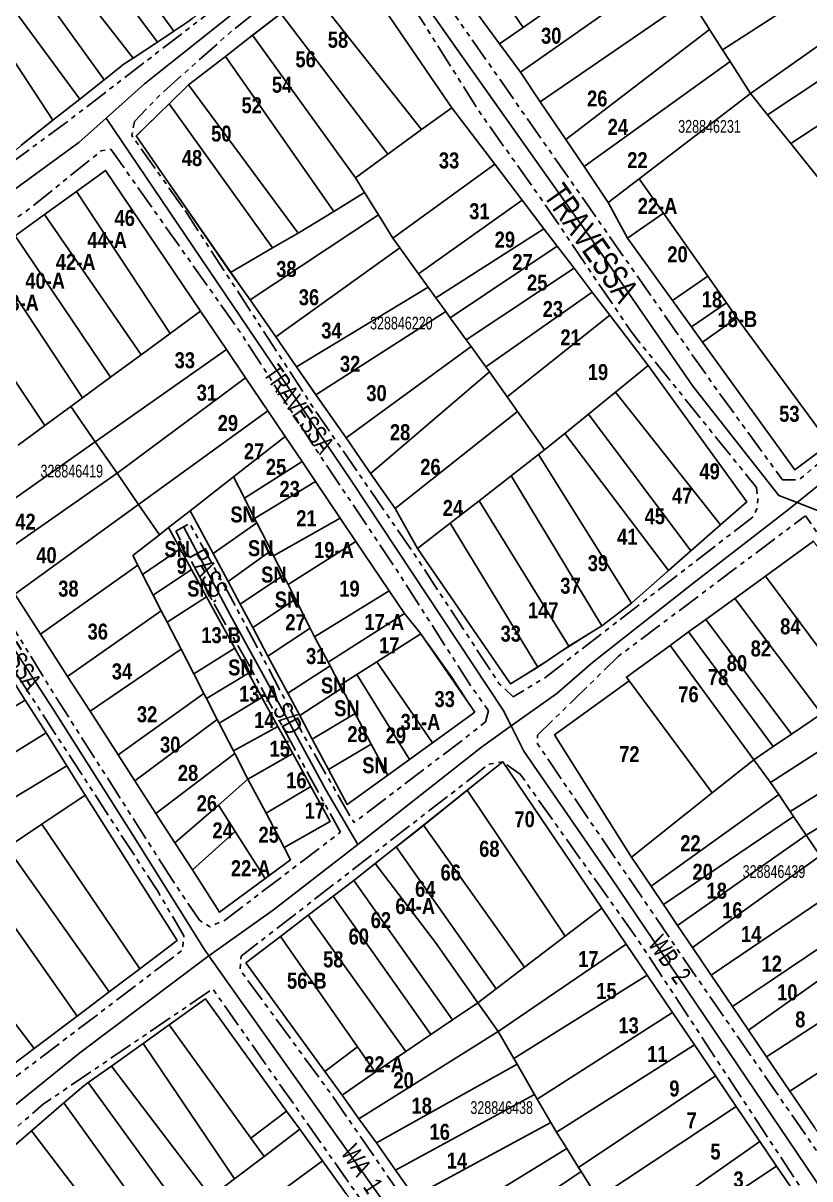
# Model space of a CAD drawing. Extents: x 204381 to 207261, y 4847713 to 4851061.
# Drawn here: x 206465.6 to 206588.7, y 4848467 to 4848647.8 of the extents above; entities that cross this region are included whole.
import ezdxf
from ezdxf.enums import TextEntityAlignment as Align

# ---------------------------------------------------------------- set-up
doc = ezdxf.new("R2010")
doc.units = 0
doc.header["$LTSCALE"] = 1.5
doc.header["$MEASUREMENT"] = 0
doc.linetypes.add('PHANTOMX2', pattern=[5, 2.5, -0.5, 0.5, -0.5, 0.5, -0.5])
for name, color, linetype in [('CD-MALHA-LOTES', 40, 'CONTINUOUS'), ('CD_TXT_QUADRA', 7, 'CONTINUOUS'), ('RU-QUADRAS', 210, 'CONTINUOUS'), ('SV-EIXO-RUA-N-PAV', 6, 'CONTINUOUS'), ('SV-RUA-NAO-PAV-S-GUIA-C-GUIA', 7, 'PHANTOMX2'), ('SV-TXT-RUA-N-PAV-S-GUIA-C-GUIA', 7, 'CONTINUOUS'), ('Th_NmrPort', 7, 'CONTINUOUS')]:
    doc.layers.add(name, color=color, linetype=linetype)
doc.styles.add('3288-46-2D_TXT$0$ARIAL', font='ARIAL.TTF')
doc.styles.add('ARIAL', font='ARIAL.TTF')
doc.styles.get("Standard").update_dxf_attribs({"font": 'swisscbo.ttf'})

msp = doc.modelspace()

# ---------------------------------------------------------------- linework, layer by layer
at = {"layer": 'CD-MALHA-LOTES'}
for points in [[(206473.58, 4848667.93), (206489.16, 4848646.48)], [(206470.81, 4848666), (206486.61, 4848644.8)], [(206466.63, 4848663.08), (206482.82, 4848642.29)], [(206462.8, 4848660.41), (206478.29, 4848638.91)], [(206458.57, 4848657.47), (206474.46, 4848635.89)], [(206455.43, 4848655.28), (206470.24, 4848632.56)], [(206492.12, 4848648.52), (206491.54, 4848648.05), (206489.16, 4848646.48)], [(206486.61, 4848644.8), (206489.16, 4848646.48)], [(206482.82, 4848642.29), (206486.61, 4848644.8)], [(206482.82, 4848642.29), (206481.44, 4848641.39), (206478.29, 4848638.91)], [(206474.46, 4848635.89), (206478.29, 4848638.91)], [(206470.24, 4848632.56), (206474.46, 4848635.89)], [(206465.3, 4848628.67), (206470.24, 4848632.56)], [(206462.59, 4848547.19), (206465.95, 4848541.87)], [(206444.19, 4848528.85), (206465.95, 4848541.87)], [(206465.95, 4848541.87), (206469.2, 4848536.72)], [(206469.2, 4848536.72), (206448.09, 4848523.63)], [(206469.2, 4848536.72), (206472.46, 4848531.56)], [(206451.55, 4848518.98), (206472.46, 4848531.56)], [(206472.46, 4848531.56), (206475.33, 4848527.01)], [(206475.33, 4848527.01), (206468.55, 4848522.44)], [(206483.85, 4848499.84), (206489.69, 4848504.26), (206475.33, 4848527.01)], [(206468.55, 4848522.44), (206463.12, 4848518.79)], [(206468.55, 4848522.44), (206483.85, 4848499.84)], [(206463.12, 4848518.79), (206479.05, 4848496.21)], [(206457.98, 4848515.32), (206474.05, 4848492.44)], [(206452.78, 4848506.32), (206467.35, 4848487.37)], [(206483.85, 4848499.84), (206479.05, 4848496.21)], [(206479.05, 4848496.21), (206474.05, 4848492.44)], [(206488.47, 4848491.08), (206494.15, 4848495.13), (206506.81, 4848477.58)], [(206474.05, 4848492.44), (206467.35, 4848487.37)], [(206484.37, 4848488.15), (206488.47, 4848491.08)], [(206488.47, 4848491.08), (206501.23, 4848473.36)], [(206467.35, 4848487.37), (206460.01, 4848481.82)], [(206479.42, 4848484.62), (206484.37, 4848488.15)], [(206484.37, 4848488.15), (206498.65, 4848466.97)], [(206475.81, 4848482.04), (206479.42, 4848484.62)], [(206479.42, 4848484.62), (206494.96, 4848464.17)], [(206472, 4848478.86), (206475.09, 4848481.53), (206475.81, 4848482.04)], [(206490.97, 4848461.15), (206475.81, 4848482.04)], [(206466.93, 4848474.48), (206472, 4848478.86)], [(206472, 4848478.86), (206486.92, 4848458.08)], [(206506.81, 4848477.58), (206501.23, 4848473.36)], [(206506.81, 4848477.58), (206508.88, 4848474.72)], [(206460.69, 4848469.09), (206466.93, 4848474.48)], [(206482.18, 4848454.48), (206466.93, 4848474.48)], [(206503.3, 4848470.49), (206508.88, 4848474.72)], [(206508.88, 4848474.72), (206512.43, 4848469.8)], [(206501.23, 4848473.36), (206503.3, 4848470.49)], [(206498.65, 4848466.97), (206503.3, 4848470.49)], [(206494.32, 4848456.49), (206512.43, 4848469.8)], [(206512.43, 4848469.8), (206516.16, 4848464.62)], [(206494.96, 4848464.17), (206498.65, 4848466.97)]]:
    msp.add_lwpolyline(points, dxfattribs=at)
at = {"layer": 'CD-MALHA-LOTES', "linetype": 'Continuous'}
for points in [[(206543.84, 4848647.09), (206531.36, 4848665.39)], [(206527.3, 4848662.03), (206540.13, 4848644.51)], [(206532.65, 4848634.52), (206516.88, 4848657.64)], [(206595.72, 4848657), (206575, 4848643.58)], [(206566.76, 4848656.5), (206543.38, 4848640.07)], [(206510.66, 4848652.95), (206527.94, 4848631.1)], [(206569.9, 4848651.57), (206546.49, 4848635.47)], [(206543.84, 4848647.09), (206548.13, 4848650.08)], [(206579.37, 4848636.74), (206599.83, 4848651.18)], [(206505.9, 4848649.27), (206501.51, 4848645.87)], [(206522.65, 4848627.25), (206505.9, 4848649.27)], [(206572.96, 4848646.78), (206571.34, 4848649.32)], [(206501.51, 4848645.87), (206497.24, 4848642.56)], [(206501.51, 4848645.87), (206517.58, 4848623.55)], [(206540.13, 4848644.51), (206543.84, 4848647.09)], [(206550.48, 4848629.58), (206572.96, 4848646.78)], [(206572.96, 4848646.78), (206575, 4848643.58)], [(206582.04, 4848633.43), (206602.7, 4848647.12)], [(206543.38, 4848640.07), (206540.13, 4848644.51)], [(206497.24, 4848642.56), (206491.48, 4848638.1)], [(206514.2, 4848618.28), (206497.24, 4848642.56)], [(206575, 4848643.58), (206576.17, 4848641.74)], [(206585.67, 4848628.91), (206606.07, 4848642.35)], [(206576.17, 4848641.74), (206553.33, 4848625.36)], [(206576.17, 4848641.74), (206579.37, 4848636.74)], [(206543.38, 4848640.07), (206546.49, 4848635.47)], [(206491.48, 4848638.1), (206488.45, 4848635.14)], [(206508.63, 4848614.91), (206491.48, 4848638.1)], [(206488.45, 4848635.14), (206483.32, 4848630.13)], [(206488.45, 4848635.14), (206504.64, 4848612.63)], [(206546.49, 4848635.47), (206550.48, 4848629.58)], [(206561.95, 4848623.43), (206579.37, 4848636.74)], [(206579.37, 4848636.74), (206582.04, 4848633.43)], [(206527.94, 4848631.1), (206532.65, 4848634.52)], [(206532.65, 4848634.52), (206539.38, 4848625.68)], [(206582.04, 4848633.43), (206585.67, 4848628.91)], [(206483.32, 4848630.13), (206498.07, 4848608.74)], [(206522.65, 4848627.25), (206527.94, 4848631.1)], [(206550.48, 4848629.58), (206553.33, 4848625.36)], [(206585.67, 4848628.91), (206590.27, 4848623.2)], [(206517.58, 4848623.55), (206522.65, 4848627.25)], [(206478.51, 4848624.73), (206473.94, 4848621.42)], [(206493.37, 4848602.69), (206478.51, 4848624.73)], [(206539.38, 4848625.68), (206523.42, 4848614.14)], [(206543.65, 4848620.06), (206539.38, 4848625.68)], [(206553.33, 4848625.36), (206557.1, 4848619.72)], [(206519, 4848621.25), (206517.58, 4848623.55)], [(206561.95, 4848623.43), (206557.1, 4848619.72)], [(206565.76, 4848618.01), (206561.95, 4848623.43)], [(206468.98, 4848617.84), (206473.94, 4848621.42)], [(206473.94, 4848621.42), (206488.59, 4848599.19)], [(206514.2, 4848618.28), (206519, 4848621.25)], [(206521.17, 4848617.76), (206519, 4848621.25)], [(206527.45, 4848608.56), (206543.65, 4848620.06)], [(206547.07, 4848615.58), (206543.65, 4848620.06)], [(206557.1, 4848619.72), (206560.15, 4848614.11)], [(206468.98, 4848617.84), (206464.37, 4848614.51)], [(206484.07, 4848595.87), (206468.98, 4848617.84)], [(206501.1, 4848604.47), (206521.17, 4848617.76)], [(206508.63, 4848614.91), (206514.2, 4848618.28)], [(206523.42, 4848614.14), (206521.17, 4848617.76)], [(206560.15, 4848614.11), (206565.76, 4848618.01)], [(206572.68, 4848608.18), (206565.76, 4848618.01)], [(206530.17, 4848604.79), (206547.07, 4848615.58)], [(206549.13, 4848612.88), (206547.07, 4848615.58)], [(206464.37, 4848614.51), (206479.3, 4848592.37)], [(206504.64, 4848612.63), (206508.63, 4848614.91)], [(206523.42, 4848614.14), (206524.52, 4848612.61)], [(206567.15, 4848604.36), (206560.15, 4848614.11)], [(206474.88, 4848589.13), (206460.15, 4848611.46)], [(206498.07, 4848608.74), (206504.64, 4848612.63)], [(206505.11, 4848598.68), (206524.52, 4848612.61)], [(206527.45, 4848608.56), (206524.52, 4848612.61)], [(206532.42, 4848601.67), (206549.13, 4848612.88)], [(206551.77, 4848609.45), (206549.13, 4848612.88)], [(206498.07, 4848608.74), (206501.1, 4848604.47)], [(206527.45, 4848608.56), (206528.97, 4848606.45)], [(206534.92, 4848598.22), (206551.77, 4848609.45)], [(206554.61, 4848605.69), (206551.77, 4848609.45)], [(206567.15, 4848604.36), (206572.68, 4848608.18)], [(206572.68, 4848608.18), (206575.61, 4848603.99)], [(206454.08, 4848607.07), (206468.99, 4848584.81)], [(206508.36, 4848594), (206528.97, 4848606.45)], [(206528.97, 4848606.45), (206530.17, 4848604.79)], [(206501.1, 4848604.47), (206505.11, 4848598.68)], [(206530.17, 4848604.79), (206531.71, 4848602.66)], [(206554.61, 4848605.69), (206537.97, 4848594)], [(206557.36, 4848602.1), (206554.61, 4848605.69)], [(206570.13, 4848600.24), (206567.15, 4848604.36)], [(206488.59, 4848599.19), (206493.37, 4848602.69)], [(206497.41, 4848596.7), (206493.37, 4848602.69)], [(206511.41, 4848589.6), (206531.71, 4848602.66)], [(206531.71, 4848602.66), (206532.42, 4848601.67)], [(206575.61, 4848603.99), (206570.13, 4848600.24)], [(206577.24, 4848601.66), (206575.61, 4848603.99)], [(206532.42, 4848601.67), (206534.92, 4848598.22)], [(206557.36, 4848602.1), (206541.3, 4848589.3)], [(206563.35, 4848594.19), (206557.36, 4848602.1)], [(206577.24, 4848601.66), (206571.87, 4848597.84)], [(206591.7, 4848581.96), (206577.24, 4848601.66)], [(206488.59, 4848599.19), (206484.07, 4848595.87)], [(206571.87, 4848597.84), (206570.13, 4848600.24)], [(206505.11, 4848598.68), (206508.36, 4848594)], [(206516.15, 4848582.87), (206535.67, 4848597.17)], [(206534.92, 4848598.22), (206535.67, 4848597.17)], [(206535.67, 4848597.17), (206537.97, 4848594)], [(206571.87, 4848597.84), (206586.32, 4848577.87)], [(206497.41, 4848596.7), (206476.89, 4848582.29)], [(206479.3, 4848592.37), (206484.07, 4848595.87)], [(206500.41, 4848592.25), (206497.41, 4848596.7)], [(206508.36, 4848594), (206511.41, 4848589.6)], [(206538.53, 4848593.22), (206537.97, 4848594)], [(206563.35, 4848594.19), (206558.23, 4848590.01)], [(206578.77, 4848572.87), (206563.35, 4848594.19)], [(206479.3, 4848592.37), (206474.88, 4848589.13)], [(206500.41, 4848592.25), (206480.31, 4848577.34)], [(206503.88, 4848587.11), (206500.41, 4848592.25)], [(206538.53, 4848593.22), (206519.92, 4848577.32)], [(206541.3, 4848589.3), (206538.53, 4848593.22)], [(206554.02, 4848586.58), (206558.23, 4848590.01)], [(206558.23, 4848590.01), (206574.67, 4848569.27)], [(206473.08, 4848587.81), (206474.88, 4848589.13)], [(206511.41, 4848589.6), (206516.15, 4848582.87)], [(206542.91, 4848587.02), (206541.3, 4848589.3)], [(206473.08, 4848587.81), (206468.99, 4848584.81)], [(206476.89, 4848582.29), (206473.08, 4848587.81)], [(206483.67, 4848572.48), (206503.88, 4848587.11)], [(206503.88, 4848587.11), (206506.6, 4848583.08)], [(206523.81, 4848571.85), (206542.91, 4848587.02)], [(206547.17, 4848581), (206542.91, 4848587.02)], [(206554.02, 4848586.58), (206550.32, 4848583.56)], [(206570.03, 4848565.19), (206554.02, 4848586.58)], [(206468.99, 4848584.81), (206464.82, 4848581.75)], [(206506.6, 4848583.08), (206498.53, 4848576.78)], [(206509.23, 4848579.18), (206506.6, 4848583.08)], [(206516.15, 4848582.87), (206519.92, 4848577.32)], [(206547.17, 4848581), (206550.32, 4848583.56)], [(206550.32, 4848583.56), (206566.54, 4848562.12)], [(206457.66, 4848568.77), (206476.89, 4848582.29)], [(206476.89, 4848582.29), (206480.31, 4848577.34)], [(206546.19, 4848580.26), (206547.17, 4848581)], [(206586.32, 4848577.87), (206591.7, 4848581.96)], [(206509.23, 4848579.18), (206500.22, 4848573.44)], [(206511.35, 4848576.04), (206509.23, 4848579.18)], [(206546.19, 4848580.26), (206541.94, 4848576.94)], [(206560.76, 4848557.04), (206546.19, 4848580.26)], [(206480.31, 4848577.34), (206460.87, 4848563.79)], [(206480.31, 4848577.34), (206483.67, 4848572.48)], [(206519.92, 4848577.32), (206523.81, 4848571.85)], [(206498.53, 4848576.78), (206491.74, 4848571.49)], [(206498.53, 4848576.78), (206500.22, 4848573.44)], [(206501.82, 4848570.29), (206511.35, 4848576.04)], [(206511.35, 4848576.04), (206515.19, 4848570.34)], [(206541.94, 4848576.94), (206536.91, 4848573.03)], [(206541.94, 4848576.94), (206556.14, 4848553.49)], [(206483.67, 4848572.48), (206464.3, 4848558.46)], [(206486.94, 4848567.74), (206483.67, 4848572.48)], [(206500.22, 4848573.44), (206501.82, 4848570.29)], [(206523.81, 4848571.85), (206527.3, 4848565.58)], [(206536.91, 4848573.03), (206532.38, 4848569.52)], [(206536.91, 4848573.03), (206550.98, 4848550.29)], [(206574.67, 4848569.27), (206578.77, 4848572.87)], [(206491.74, 4848571.49), (206488.35, 4848568.84)], [(206491.74, 4848571.49), (206495.32, 4848564.79)], [(206502.16, 4848569.6), (206501.82, 4848570.29)], [(206515.19, 4848570.34), (206504.78, 4848564.44)], [(206517.67, 4848566.66), (206515.19, 4848570.34)], [(206488.35, 4848568.84), (206486.94, 4848567.74)], [(206490.17, 4848565.53), (206488.35, 4848568.84)], [(206502.16, 4848569.6), (206495.32, 4848564.79)], [(206504.38, 4848565.24), (206502.16, 4848569.6)], [(206532.38, 4848569.52), (206527.3, 4848565.58)], [(206532.38, 4848569.52), (206546.11, 4848547.04)], [(206574.67, 4848569.27), (206570.03, 4848565.19)], [(206482.76, 4848564.48), (206486.94, 4848567.74)], [(206507.06, 4848559.94), (206517.67, 4848566.66)], [(206522.86, 4848558.97), (206517.67, 4848566.66)], [(206589.21, 4848566.71), (206581.72, 4848561.27)], [(206483.53, 4848562.99), (206482.76, 4848564.48)], [(206490.17, 4848565.53), (206484.28, 4848561.52)], [(206491.94, 4848562.31), (206490.17, 4848565.53)], [(206495.32, 4848564.79), (206497.66, 4848560.42)], [(206497.66, 4848560.42), (206504.38, 4848565.24)], [(206504.78, 4848564.44), (206504.38, 4848565.24)], [(206506.31, 4848561.42), (206504.78, 4848564.44)], [(206527.3, 4848565.58), (206541.83, 4848544.4)], [(206566.54, 4848562.12), (206570.03, 4848565.19)], [(206468.35, 4848552.16), (206483.53, 4848562.99)], [(206484.28, 4848561.52), (206483.53, 4848562.99)], [(206485.96, 4848558.26), (206484.28, 4848561.52)], [(206485.96, 4848558.26), (206491.94, 4848562.31)], [(206494.31, 4848558.01), (206491.94, 4848562.31)], [(206499.54, 4848556.89), (206506.31, 4848561.42)], [(206506.31, 4848561.42), (206507.06, 4848559.94)], [(206566.54, 4848562.12), (206560.76, 4848557.04)], [(206581.72, 4848561.27), (206576.91, 4848557.78)], [(206595.27, 4848542.99), (206581.72, 4848561.27)], [(206497.66, 4848560.42), (206499.54, 4848556.89)], [(206507.06, 4848559.94), (206508.23, 4848557.63)], [(206464.3, 4848558.46), (206468.35, 4848552.16)], [(206487.2, 4848555.85), (206485.96, 4848558.26)], [(206494.31, 4848558.01), (206488.13, 4848554.05)], [(206498.71, 4848549.99), (206494.31, 4848558.01)], [(206508.23, 4848557.63), (206501.52, 4848553.2)], [(206508.23, 4848557.63), (206510.52, 4848553.12)], [(206522.86, 4848558.97), (206511.2, 4848551.78)], [(206525.27, 4848555.39), (206522.86, 4848558.97)], [(206576.91, 4848557.78), (206572.37, 4848554.48)], [(206576.91, 4848557.78), (206590.48, 4848539.73)], [(206472.58, 4848545.58), (206487.2, 4848555.85)], [(206487.2, 4848555.85), (206488.13, 4848554.05)], [(206499.54, 4848556.89), (206501.52, 4848553.2)], [(206513.3, 4848547.79), (206525.27, 4848555.39)], [(206527.79, 4848552.22), (206525.27, 4848555.39)], [(206556.14, 4848553.49), (206560.76, 4848557.04)], [(206488.13, 4848554.05), (206490.31, 4848549.81)], [(206572.37, 4848554.48), (206569.67, 4848552.52)], [(206572.37, 4848554.48), (206585.77, 4848536.52)], [(206468.35, 4848552.16), (206472.58, 4848545.58)], [(206501.52, 4848553.2), (206503.89, 4848548.76)], [(206503.89, 4848548.76), (206510.52, 4848553.12)], [(206510.52, 4848553.12), (206511.2, 4848551.78)], [(206511.2, 4848551.78), (206513.3, 4848547.79)], [(206527.79, 4848552.22), (206520.92, 4848547.85)], [(206536.26, 4848539.96), (206527.79, 4848552.22)], [(206550.98, 4848550.29), (206556.14, 4848553.49)], [(206569.67, 4848552.52), (206566.79, 4848550.43)], [(206569.67, 4848552.52), (206582.93, 4848534.59)], [(206498.71, 4848549.99), (206492.29, 4848545.96)], [(206500.86, 4848546.09), (206498.71, 4848549.99)], [(206546.11, 4848547.04), (206550.98, 4848550.29)], [(206566.79, 4848550.43), (206559.96, 4848545.47)], [(206566.79, 4848550.43), (206579.9, 4848532.52)], [(206490.31, 4848549.81), (206476.11, 4848540.11)], [(206490.31, 4848549.81), (206492.29, 4848545.96)], [(206503.89, 4848548.76), (206506.99, 4848542.95)], [(206506.99, 4848542.95), (206513.61, 4848547.2)], [(206513.3, 4848547.79), (206513.61, 4848547.2)], [(206513.61, 4848547.2), (206515.2, 4848544.2)], [(206520.92, 4848547.85), (206517.81, 4848545.86)], [(206529.64, 4848535.17), (206520.92, 4848547.85)], [(206541.83, 4848544.4), (206546.11, 4848547.04)], [(206476.11, 4848540.11), (206472.58, 4848545.58)], [(206492.29, 4848545.96), (206493.87, 4848542.89)], [(206494.28, 4848542.09), (206500.86, 4848546.09)], [(206502.96, 4848542.27), (206500.86, 4848546.09)], [(206517.81, 4848545.86), (206515.2, 4848544.2)], [(206517.81, 4848545.86), (206526.02, 4848532.55)], [(206560.41, 4848544.87), (206548.73, 4848536.41)], [(206559.96, 4848545.47), (206560.41, 4848544.87)], [(206573.38, 4848527.34), (206560.41, 4848544.87)], [(206480.49, 4848533.3), (206493.87, 4848542.89)], [(206493.87, 4848542.89), (206494.28, 4848542.09)], [(206506.99, 4848542.95), (206508.87, 4848539.44)], [(206515.45, 4848543.71), (206508.87, 4848539.44)], [(206515.45, 4848543.71), (206515.2, 4848544.2)], [(206517.53, 4848539.77), (206515.45, 4848543.71)], [(206582.49, 4848528.99), (206604.49, 4848543.17)], [(206494.28, 4848542.09), (206495.96, 4848538.83)], [(206502.96, 4848542.27), (206496.25, 4848538.25)], [(206505.45, 4848537.73), (206502.96, 4848542.27)], [(206476.11, 4848540.11), (206480.49, 4848533.3)], [(206508.87, 4848539.44), (206510.84, 4848535.74)], [(206517.53, 4848539.77), (206510.84, 4848535.74)], [(206520.06, 4848534.97), (206517.53, 4848539.77)], [(206529.64, 4848535.17), (206536.26, 4848539.96)], [(206585.77, 4848536.52), (206590.48, 4848539.73)], [(206483.11, 4848529.23), (206495.96, 4848538.83)], [(206495.96, 4848538.83), (206496.25, 4848538.25)], [(206496.25, 4848538.25), (206498.53, 4848533.92)], [(206498.53, 4848533.92), (206505.45, 4848537.73)], [(206507.77, 4848533.5), (206505.45, 4848537.73)], [(206607.78, 4848538.27), (206585.57, 4848524.45)], [(206510.84, 4848535.74), (206513.38, 4848531)], [(206548.73, 4848536.41), (206560.74, 4848517.3)], [(206582.93, 4848534.59), (206585.77, 4848536.52)], [(206498.53, 4848533.92), (206498.74, 4848533.51)], [(206520.06, 4848534.97), (206513.38, 4848531)], [(206522.63, 4848530.1), (206520.06, 4848534.97)], [(206526.02, 4848532.55), (206529.64, 4848535.17)], [(206579.9, 4848532.52), (206582.93, 4848534.59)], [(206610.53, 4848534.17), (206588.09, 4848520.73)], [(206480.49, 4848533.3), (206483.11, 4848529.23)], [(206498.74, 4848533.51), (206486.39, 4848524.13)], [(206498.74, 4848533.51), (206500.78, 4848529.5)], [(206507.77, 4848533.5), (206500.78, 4848529.5)], [(206510.6, 4848528.36), (206507.77, 4848533.5)], [(206522.63, 4848530.1), (206526.02, 4848532.55)], [(206535.08, 4848527.76), (206540.64, 4848532.19)], [(206540.64, 4848532.19), (206556.14, 4848509.29)], [(206579.9, 4848532.52), (206573.38, 4848527.34)], [(206582.49, 4848528.99), (206579.9, 4848532.52)], [(206513.38, 4848531), (206516.3, 4848525.52)], [(206516.3, 4848525.52), (206522.63, 4848530.1)], [(206486.39, 4848524.13), (206483.11, 4848529.23)], [(206496.15, 4848525.45), (206500.78, 4848529.5)], [(206500.78, 4848529.5), (206503.62, 4848524.2)], [(206503.62, 4848524.2), (206510.6, 4848528.36)], [(206513.63, 4848522.85), (206510.6, 4848528.36)], [(206583.78, 4848527.09), (206582.49, 4848528.99)], [(206535.08, 4848527.76), (206528.23, 4848522.32)], [(206550.39, 4848504.92), (206535.08, 4848527.76)], [(206573.38, 4848527.34), (206560.74, 4848517.3)], [(206563.82, 4848512.76), (206583.78, 4848527.09)], [(206583.78, 4848527.09), (206585.57, 4848524.45)], [(206496.15, 4848525.45), (206489.36, 4848519.52)], [(206498.8, 4848521.29), (206496.15, 4848525.45)], [(206486.39, 4848524.13), (206489.36, 4848519.52)], [(206503.62, 4848524.2), (206506.46, 4848518.79)], [(206506.46, 4848518.79), (206513.63, 4848522.85)], [(206586.11, 4848523.64), (206565.77, 4848509.87)], [(206585.57, 4848524.45), (206586.11, 4848523.64)], [(206588.09, 4848520.73), (206586.11, 4848523.64)], [(206492.08, 4848515.3), (206498.8, 4848521.29)], [(206503.48, 4848513.96), (206498.8, 4848521.29)], [(206523.95, 4848518.91), (206528.23, 4848522.32)], [(206528.23, 4848522.32), (206544.03, 4848500.07)], [(206489.36, 4848519.52), (206492.08, 4848515.3)], [(206588.09, 4848520.73), (206567.97, 4848506.61)], [(206588.09, 4848520.73), (206590.27, 4848517.51)], [(206507.45, 4848516.9), (206506.46, 4848518.79)], [(206523.95, 4848518.91), (206520.67, 4848516.3)], [(206539.57, 4848496.68), (206523.95, 4848518.91)], [(206570.31, 4848503.16), (206590.27, 4848517.51)], [(206503.48, 4848513.96), (206507.45, 4848516.9)], [(206520.67, 4848516.3), (206517.35, 4848513.65)], [(206520.67, 4848516.3), (206530.08, 4848503.92)], [(206560.74, 4848517.3), (206563.82, 4848512.76)], [(206492.08, 4848515.3), (206496.34, 4848508.68)], [(206496.34, 4848508.68), (206503.48, 4848513.96)], [(206517.35, 4848513.65), (206514.1, 4848511.18)], [(206532.77, 4848491.83), (206517.35, 4848513.65)], [(206565.77, 4848509.87), (206563.82, 4848512.76)], [(206573.23, 4848498.85), (206593.58, 4848512.63)], [(206514.1, 4848511.18), (206510.21, 4848508.21)], [(206514.1, 4848511.18), (206529.38, 4848489.53)], [(206556.14, 4848509.29), (206550.39, 4848504.92)], [(206559.91, 4848503.71), (206556.14, 4848509.29)], [(206565.77, 4848509.87), (206567.97, 4848506.61)], [(206510.21, 4848508.21), (206505.84, 4848504.88)], [(206510.21, 4848508.21), (206525.48, 4848486.88)], [(206567.97, 4848506.61), (206570.31, 4848503.16)], [(206596.95, 4848507.65), (206576.56, 4848493.93)], [(206505.84, 4848504.88), (206500.42, 4848500.75)], [(206517.89, 4848487.64), (206505.84, 4848504.88)], [(206544.03, 4848500.07), (206550.39, 4848504.92)], [(206530.08, 4848503.92), (206536.73, 4848494.51)], [(206539.9, 4848490.02), (206559.91, 4848503.71)], [(206563.21, 4848498.84), (206559.91, 4848503.71)], [(206570.31, 4848503.16), (206573.23, 4848498.85)], [(206579.05, 4848490.25), (206599.11, 4848504.46)], [(206500.42, 4848500.75), (206512.79, 4848483.79)], [(206544.03, 4848500.07), (206539.57, 4848496.68)], [(206581.89, 4848486.06), (206602.5, 4848499.45)], [(206563.21, 4848498.84), (206542.35, 4848485.78)], [(206567.17, 4848492.99), (206563.21, 4848498.84)], [(206573.23, 4848498.85), (206576.56, 4848493.93)], [(206539.57, 4848496.68), (206536.73, 4848494.51)], [(206532.77, 4848491.83), (206536.73, 4848494.51)], [(206536.73, 4848494.51), (206539.9, 4848490.02)], [(206576.56, 4848493.93), (206579.05, 4848490.25)], [(206585.53, 4848480.68), (206606.15, 4848494.07)], [(206567.17, 4848492.99), (206546.02, 4848479.44)], [(206570.6, 4848487.92), (206567.17, 4848492.99)], [(206529.38, 4848489.53), (206532.77, 4848491.83)], [(206539.9, 4848490.02), (206518.11, 4848476.35)], [(206525.48, 4848486.88), (206529.38, 4848489.53)], [(206539.9, 4848490.02), (206542.35, 4848485.78)], [(206579.05, 4848490.25), (206581.89, 4848486.06)], [(206512.79, 4848483.79), (206517.89, 4848487.64)], [(206517.89, 4848487.64), (206520.69, 4848483.64)], [(206520.69, 4848483.64), (206525.48, 4848486.88)], [(206570.6, 4848487.92), (206549.02, 4848474.26)], [(206573.87, 4848483.09), (206570.6, 4848487.92)], [(206542.86, 4848484.9), (206520.86, 4848472.61)], [(206542.35, 4848485.78), (206542.86, 4848484.9)], [(206542.86, 4848484.9), (206545.59, 4848480.18)], [(206581.89, 4848486.06), (206585.53, 4848480.68)], [(206512.79, 4848483.79), (206515.51, 4848480.07)], [(206515.51, 4848480.07), (206520.69, 4848483.64)], [(206573.87, 4848483.09), (206552.49, 4848468.75)], [(206577.13, 4848478.27), (206573.87, 4848483.09)], [(206518.11, 4848476.35), (206515.51, 4848480.07)], [(206545.59, 4848480.18), (206523.84, 4848468.33)], [(206545.59, 4848480.18), (206546.02, 4848479.44)], [(206585.53, 4848480.68), (206589.4, 4848474.97)], [(206546.02, 4848479.44), (206548.13, 4848475.79)], [(206577.13, 4848478.27), (206555.51, 4848463.94)], [(206580.81, 4848472.83), (206577.13, 4848478.27)], [(206520.86, 4848472.61), (206518.11, 4848476.35)], [(206548.13, 4848475.79), (206526.78, 4848464.23)], [(206548.13, 4848475.79), (206549.02, 4848474.26)], [(206549.02, 4848474.26), (206550.63, 4848471.7)], [(206523.84, 4848468.33), (206520.86, 4848472.61)], [(206559.36, 4848457.76), (206580.81, 4848472.83)], [(206583.42, 4848468.98), (206580.81, 4848472.83)], [(206550.63, 4848471.7), (206530.35, 4848459.26)], [(206550.63, 4848471.7), (206552.49, 4848468.75)], [(206552.49, 4848468.75), (206552.87, 4848468.14)], [(206583.42, 4848468.98), (206561.48, 4848454.41)], [(206586.13, 4848464.97), (206583.42, 4848468.98)], [(206526.78, 4848464.23), (206523.84, 4848468.33)], [(206552.87, 4848468.14), (206533.42, 4848454.99)], [(206552.87, 4848468.14), (206555.51, 4848463.94)]]:
    msp.add_lwpolyline(points, dxfattribs=at)
at = {"layer": 'RU-QUADRAS', "color": 6, "linetype": 'Continuous', "const_width": 0.18}
for points in [[(206355.28, 4848604.76), (206385.2, 4848626.12), (206398.35, 4848638.12), (206434.8, 4848665.06), (206465.66, 4848690.38), (206489.32, 4848703.01), (206500.38, 4848686.59), (206503.37, 4848688.97), (206517.25, 4848669.75, -0.025521), (206491.54, 4848648.05), (206481.44, 4848641.39, -0.014741), (206419.1, 4848593.91), (206380.43, 4848563.45), (206365.83, 4848585.23), (206366.86, 4848586.01)], [(206439.7, 4848596.67), (206478.51, 4848624.73), (206525.15, 4848555.57, -0.032399), (206536.26, 4848539.96), (206516.3, 4848525.52), (206491.74, 4848571.49), (206488.35, 4848568.84), (206513.63, 4848522.85), (206506.46, 4848518.79), (206507.45, 4848516.9), (206496.34, 4848508.68)], [(206500.42, 4848500.75, 0.010608), (206540.64, 4848532.19), (206586.13, 4848464.97, 0.011248), (206546.08, 4848436.89, 0.006716)]]:
    msp.add_lwpolyline(points, format="xyb", close=True, dxfattribs=at)
for points in [[(206527.3, 4848662.03), (206560.44, 4848689.4), (206558.86, 4848691.79), (206563.04, 4848694.71), (206564.45, 4848692.58), (206568.65, 4848695.38), (206628.78, 4848610.15), (206586.32, 4848577.87), (206560.34, 4848613.76), (206557.1, 4848619.72), (206543.38, 4848640.07)], [(206483.32, 4848630.13), (206491.48, 4848638.1), (206516.88, 4848657.64), (206532.65, 4848634.52), (206563.35, 4848594.19), (206578.77, 4848572.87), (206560.76, 4848557.04), (206556.14, 4848553.49), (206541.83, 4848544.4), (206527.3, 4848565.58), (206523.81, 4848571.85)], [(206391.29, 4848558.7), (206433.33, 4848590.01), (206455.53, 4848558.38), (206489.69, 4848504.26), (206450.49, 4848474.62), (206406.25, 4848536.93)], [(206548.73, 4848536.41), (206560.41, 4848544.87), (206559.96, 4848545.47), (206589.21, 4848566.71), (206605.76, 4848543.99), (206604.49, 4848543.17), (206633.39, 4848500.13), (206593.05, 4848469.57), (206560.74, 4848517.3)], [(206456.39, 4848465.38), (206475.09, 4848481.53), (206494.15, 4848495.13), (206540.09, 4848431.44), (206502.58, 4848403.06)]]:
    msp.add_lwpolyline(points, close=True, dxfattribs=at)
at = {"layer": 'SV-EIXO-RUA-N-PAV', "flags": 128}
for points in [[(206443.14, 4848606.33), (206474.34, 4848629.1), (206478.6, 4848632.91), (206484.6, 4848638.28), (206516.59, 4848663.76), (206518.35, 4848665.17), (206521.66, 4848667.81), (206522.5, 4848668.49), (206530.61, 4848675), (206551.08, 4848690.94), (206568.56, 4848703.31), (206569.54, 4848704.06), (206613.2, 4848737.28), (206616.86, 4848740.07), (206645.46, 4848763.22), (206647.89, 4848765.18), (206649.35, 4848766.26), (206652.62, 4848768.68), (206656.67, 4848771.56), (206668.57, 4848780.41), (206677.66, 4848787.67), (206681.48, 4848791.18), (206684.73, 4848794.16)], [(206443.14, 4848606.33), (206474.34, 4848629.1), (206478.6, 4848632.91), (206484.6, 4848638.28), (206516.59, 4848663.76), (206518.35, 4848665.17), (206521.66, 4848667.81), (206522.5, 4848668.49), (206530.61, 4848675), (206551.08, 4848690.94), (206568.56, 4848703.31), (206569.54, 4848704.06), (206613.2, 4848737.28), (206616.86, 4848740.07), (206645.46, 4848763.22), (206647.89, 4848765.18), (206649.35, 4848766.26), (206652.62, 4848768.68), (206656.67, 4848771.56), (206668.57, 4848780.41), (206677.66, 4848787.67), (206681.48, 4848791.18), (206684.73, 4848794.16)], [(206518.35, 4848665.17), (206532.78, 4848644.67), (206554.59, 4848613.8), (206570.36, 4848590.99), (206583.78, 4848573.87), (206586.64, 4848572.76), (206589.82, 4848571.53), (206599.55, 4848557.77), (206628.41, 4848516.5), (206646.43, 4848488.82)], [(206518.35, 4848665.17), (206532.78, 4848644.67), (206554.59, 4848613.8), (206570.36, 4848590.99), (206583.78, 4848573.87), (206586.64, 4848572.76), (206589.82, 4848571.53), (206599.55, 4848557.77), (206628.41, 4848516.5), (206646.43, 4848488.82)], [(206455.44, 4848471.34), (206474.5, 4848486.66), (206494.31, 4848501.61), (206494.67, 4848501.87), (206504.77, 4848509.08), (206517.98, 4848519.3), (206537.29, 4848534.49), (206541.94, 4848537.82), (206549.06, 4848542.9), (206554.66, 4848547.76), (206570.36, 4848560.09), (206585.31, 4848571.68), (206586.64, 4848572.76), (206593.16, 4848578.03), (206633.76, 4848608.48), (206635.01, 4848609.43), (206642.11, 4848614.66), (206676.12, 4848641.56), (206679.81, 4848644.28), (206686.03, 4848648.85)], [(206455.44, 4848471.34), (206474.5, 4848486.66), (206494.31, 4848501.61), (206494.67, 4848501.87), (206504.77, 4848509.08), (206517.98, 4848519.3), (206537.29, 4848534.49), (206541.94, 4848537.82), (206549.06, 4848542.9), (206554.66, 4848547.76), (206570.36, 4848560.09), (206585.31, 4848571.68), (206586.64, 4848572.76), (206593.16, 4848578.03), (206633.76, 4848608.48), (206635.01, 4848609.43), (206642.11, 4848614.66), (206676.12, 4848641.56), (206679.81, 4848644.28), (206686.03, 4848648.85)], [(206478.6, 4848632.91), (206516.91, 4848576.23), (206540.7, 4848540.3), (206541.94, 4848537.82), (206543.92, 4848533.86), (206557.55, 4848514.04), (206598.47, 4848453.45)], [(206478.6, 4848632.91), (206516.91, 4848576.23), (206540.7, 4848540.3), (206541.94, 4848537.82), (206543.92, 4848533.86), (206557.55, 4848514.04), (206598.47, 4848453.45)], [(206434.9, 4848596.43), (206446.79, 4848576.85), (206455.46, 4848563.22), (206470.33, 4848540.43), (206482.72, 4848520.85), (206493.87, 4848503.01), (206494.67, 4848501.87), (206498.33, 4848496.69), (206523.35, 4848461.51), (206552.27, 4848419.38)], [(206434.9, 4848596.43), (206446.79, 4848576.85), (206455.46, 4848563.22), (206470.33, 4848540.43), (206482.72, 4848520.85), (206493.87, 4848503.01), (206494.67, 4848501.87), (206498.33, 4848496.69), (206523.35, 4848461.51), (206552.27, 4848419.38)], [(206490.68, 4848569.03), (206498.01, 4848555.2), (206505.71, 4848541.19), (206512.93, 4848527.84), (206517.98, 4848519.3)], [(206490.68, 4848569.03), (206498.01, 4848555.2), (206505.71, 4848541.19), (206512.93, 4848527.84), (206517.98, 4848519.3)]]:
    msp.add_lwpolyline(points, dxfattribs=at)
at = {"layer": 'SV-RUA-NAO-PAV-S-GUIA-C-GUIA', "flags": 128}
for points in [[(206469.6, 4848695.12), (206484.28, 4848703), (206487.27, 4848704.49), (206488.61, 4848704.85), (206490.12, 4848703.75), (206506.5, 4848686.29), (206518.68, 4848669.67), (206518.86, 4848669.21), (206518.68, 4848668.77), (206504.1, 4848656.63), (206472.14, 4848632.04), (206440.94, 4848609.27), (206416.36, 4848590.45), (206401.14, 4848578.77), (206380.73, 4848563.83), (206379.83, 4848563.66), (206379.13, 4848563.86), (206376.9, 4848566.94), (206371.51, 4848574.49), (206366.31, 4848581.6), (206360.25, 4848590.7), (206354.89, 4848599.3), (206352.12, 4848603.11), (206352.09, 4848604.05)], [(206469.6, 4848695.12), (206484.28, 4848703), (206487.27, 4848704.49), (206488.61, 4848704.85), (206490.12, 4848703.75), (206506.5, 4848686.29), (206518.68, 4848669.67), (206518.86, 4848669.21), (206518.68, 4848668.77), (206504.1, 4848656.63), (206472.14, 4848632.04), (206440.94, 4848609.27), (206416.36, 4848590.45), (206401.14, 4848578.77), (206380.73, 4848563.83), (206379.83, 4848563.66), (206379.13, 4848563.86), (206376.9, 4848566.94), (206371.51, 4848574.49), (206366.31, 4848581.6), (206360.25, 4848590.7), (206354.89, 4848599.3), (206352.12, 4848603.11), (206352.09, 4848604.05)], [(206592.22, 4848467.73), (206569.04, 4848501.25), (206547.75, 4848532.52), (206546.07, 4848535), (206546.04, 4848536.36), (206552, 4848542.18), (206558.74, 4848548.73), (206587.95, 4848570.69), (206608.79, 4848540.8), (206613.96, 4848532.73), (206624.48, 4848516.28), (206635.99, 4848499.66)], [(206592.22, 4848467.73), (206569.04, 4848501.25), (206547.75, 4848532.52), (206546.07, 4848535), (206546.04, 4848536.36), (206552, 4848542.18), (206558.74, 4848548.73), (206587.95, 4848570.69), (206608.79, 4848540.8), (206613.96, 4848532.73), (206624.48, 4848516.28), (206635.99, 4848499.66)], [(206546.01, 4848433.55), (206526.29, 4848462.08), (206513.57, 4848480.54), (206499.53, 4848499.71), (206499.72, 4848501.82), (206536.15, 4848530), (206538.4, 4848531.85), (206540.64, 4848532.19), (206543.33, 4848530.29), (206561.48, 4848504.76), (206580.36, 4848476.04), (206588.09, 4848464.3)], [(206546.01, 4848433.55), (206526.29, 4848462.08), (206513.57, 4848480.54), (206499.53, 4848499.71), (206499.72, 4848501.82), (206536.15, 4848530), (206538.4, 4848531.85), (206540.64, 4848532.19), (206543.33, 4848530.29), (206561.48, 4848504.76), (206580.36, 4848476.04), (206588.09, 4848464.3)], [(206502.32, 4848401.67), (206476.54, 4848434.92), (206454.13, 4848466.08), (206468.82, 4848478.69), (206495.27, 4848496.69), (206516.88, 4848465.92), (206541.98, 4848430.46)], [(206502.32, 4848401.67), (206476.54, 4848434.92), (206454.13, 4848466.08), (206468.82, 4848478.69), (206495.27, 4848496.69), (206516.88, 4848465.92), (206541.98, 4848430.46)]]:
    msp.add_lwpolyline(points, dxfattribs=at)
for points in [[(206526.41, 4848668.79), (206523.55, 4848666.63), (206522.19, 4848664.65), (206523.1, 4848661.61), (206532.62, 4848649.75), (206573.89, 4848590.69), (206584.36, 4848576.34), (206586.91, 4848576.29), (206589.46, 4848578.44), (206629.16, 4848609.15), (206629.81, 4848610.49), (206630.01, 4848611.77), (206628.85, 4848614.56), (206604.24, 4848649.86), (206571.81, 4848698.65), (206570.14, 4848700.17), (206566.46, 4848699), (206548.61, 4848686.62), (206533.61, 4848673.69)], [(206526.41, 4848668.79), (206523.55, 4848666.63), (206522.19, 4848664.65), (206523.1, 4848661.61), (206532.62, 4848649.75), (206573.89, 4848590.69), (206584.36, 4848576.34), (206586.91, 4848576.29), (206589.46, 4848578.44), (206629.16, 4848609.15), (206629.81, 4848610.49), (206630.01, 4848611.77), (206628.85, 4848614.56), (206604.24, 4848649.86), (206571.81, 4848698.65), (206570.14, 4848700.17), (206566.46, 4848699), (206548.61, 4848686.62), (206533.61, 4848673.69)], [(206490.95, 4848618.44), (206511.23, 4848587.24), (206526.88, 4848564.57), (206540.03, 4848544.46), (206542.27, 4848542.4), (206547.04, 4848545.25), (206579.77, 4848570.53), (206580.34, 4848571.78), (206580.52, 4848573.22), (206580.32, 4848575.11), (206577.04, 4848579.16), (206560.84, 4848599.3), (206547.24, 4848619.4), (206536.96, 4848633.9), (206527.04, 4848649.65), (206520.19, 4848659.6), (206517.57, 4848661), (206514.02, 4848659.03), (206498.08, 4848646.4), (206487.17, 4848636.67), (206483.02, 4848632.38), (206482.62, 4848630.16)], [(206490.95, 4848618.44), (206511.23, 4848587.24), (206526.88, 4848564.57), (206540.03, 4848544.46), (206542.27, 4848542.4), (206547.04, 4848545.25), (206579.77, 4848570.53), (206580.34, 4848571.78), (206580.52, 4848573.22), (206580.32, 4848575.11), (206577.04, 4848579.16), (206560.84, 4848599.3), (206547.24, 4848619.4), (206536.96, 4848633.9), (206527.04, 4848649.65), (206520.19, 4848659.6), (206517.57, 4848661), (206514.02, 4848659.03), (206498.08, 4848646.4), (206487.17, 4848636.67), (206483.02, 4848632.38), (206482.62, 4848630.16)], [(206488.86, 4848513.87), (206477.12, 4848532.31), (206470.69, 4848542.4), (206449.08, 4848577.69), (206439.45, 4848591.74), (206437.65, 4848596.67), (206438.11, 4848598.24), (206466.95, 4848618.99), (206477.78, 4848627.76), (206479.32, 4848628.04), (206499.69, 4848599.25), (206512.59, 4848579.29), (206523.98, 4848562.31), (206535.6, 4848544.13), (206538.41, 4848540.17), (206537.92, 4848538.47), (206534.4, 4848535.67), (206530.18, 4848532.47), (206517.35, 4848522.7), (206509.82, 4848535.75), (206503.21, 4848548.29), (206497.62, 4848558.81), (206491.68, 4848569.49), (206489.48, 4848568.3), (206494.9, 4848557.96), (206501.35, 4848546.6), (206510.13, 4848530.45), (206515.24, 4848521.19), (206497.13, 4848507.41), (206494.81, 4848506.41), (206493.19, 4848507.43)], [(206488.86, 4848513.87), (206477.12, 4848532.31), (206470.69, 4848542.4), (206449.08, 4848577.69), (206439.45, 4848591.74), (206437.65, 4848596.67), (206438.11, 4848598.24), (206466.95, 4848618.99), (206477.78, 4848627.76), (206479.32, 4848628.04), (206499.69, 4848599.25), (206512.59, 4848579.29), (206523.98, 4848562.31), (206535.6, 4848544.13), (206538.41, 4848540.17), (206537.92, 4848538.47), (206534.4, 4848535.67), (206530.18, 4848532.47), (206517.35, 4848522.7), (206509.82, 4848535.75), (206503.21, 4848548.29), (206497.62, 4848558.81), (206491.68, 4848569.49), (206489.48, 4848568.3), (206494.9, 4848557.96), (206501.35, 4848546.6), (206510.13, 4848530.45), (206515.24, 4848521.19), (206497.13, 4848507.41), (206494.81, 4848506.41), (206493.19, 4848507.43)], [(206450.35, 4848472.23), (206490.55, 4848502.77), (206490.75, 4848504.98), (206486.66, 4848511.97), (206473.46, 4848532.29), (206434.86, 4848591.76), (206432.81, 4848592.12), (206427.05, 4848588.45), (206388.94, 4848560.86), (206387.88, 4848558.93), (206389.97, 4848554.56), (206401.63, 4848539.14), (206406.35, 4848532.09), (206425.54, 4848503.44), (206444.42, 4848476.58), (206447.47, 4848473.24)], [(206450.35, 4848472.23), (206490.55, 4848502.77), (206490.75, 4848504.98), (206486.66, 4848511.97), (206473.46, 4848532.29), (206434.86, 4848591.76), (206432.81, 4848592.12), (206427.05, 4848588.45), (206388.94, 4848560.86), (206387.88, 4848558.93), (206389.97, 4848554.56), (206401.63, 4848539.14), (206406.35, 4848532.09), (206425.54, 4848503.44), (206444.42, 4848476.58), (206447.47, 4848473.24)]]:
    msp.add_lwpolyline(points, close=True, dxfattribs=at)

# ---------------------------------------------------------------- texts
at = {"layer": 'CD_TXT_QUADRA', "color": 7, "linetype": 'Continuous', "style": 'ARIAL', "width": 0.7}
for s, p in [('328846231', (206568.06, 4848630.61)), ('328846220', (206519.87, 4848599.84)), ('328846419', (206468.33, 4848576.69)), ('328846439', (206578.14, 4848514.04)), ('328846438', (206535.56, 4848477.12))]:
    msp.add_text(s, height=2, dxfattribs=at).set_placement(p)
at = {"layer": 'SV-TXT-RUA-N-PAV-S-GUIA-C-GUIA', "width": 0.7}
for s, height, rotation, style, p in [('TRAVESSA', 4, 305, 'ARIAL', (206546.86, 4848620.78)), ('TRAVESSA', 4, 305, 'ARIAL', (206546.86, 4848620.78)), ('TRAVESSA', 3, 305, 'ARIAL', (206503.07, 4848592.95)), ('TRAVESSA', 3, 305, 'ARIAL', (206503.07, 4848592.95)), ('PASS.                       S/D', 3, 298.5884, '3288-46-2D_TXT$0$ARIAL', (206491.45, 4848564.48)), ('TRAVESSA', 3, 302, 'ARIAL', (206457.85, 4848556.38)), ('TRAVESSA', 3, 302, 'ARIAL', (206457.85, 4848556.38)), ('WB  2', 3, 305, 'ARIAL', (206563.21, 4848503.71)), ('WB  2', 3, 305, 'ARIAL', (206563.21, 4848503.71)), ('WA  1', 3, 303, 'ARIAL', (206515.2, 4848471.06)), ('WA  1', 3, 303, 'ARIAL', (206515.2, 4848471.06))]:
    msp.add_text(s, height=height, rotation=rotation, dxfattribs=dict(at, style=style)).set_placement(p)
at = {"layer": 'Th_NmrPort', "color": 1}
for s, p in [('58', (206513.26, 4848645.16)), ('30', (206546.61, 4848645.8)), ('56', (206508.2, 4848642.1)), ('54', (206504.52, 4848638.12)), ('26', (206553.81, 4848635.97)), ('52', (206499.77, 4848634.91)), ('50', (206495.02, 4848630.48)), ('24', (206557.03, 4848631.53)), ('48', (206490.43, 4848626.65)), ('33', (206530.63, 4848626.29)), ('22', (206560.09, 4848626.33)), ('31', (206535.38, 4848618.34)), ('22-A', (206561.72, 4848619.16)), ('46', (206479.91, 4848617.28)), ('44-A', (206475.65, 4848613.84)), ('29', (206539.36, 4848613.9)), ('42-A', (206470.73, 4848610.4)), ('27', (206542.12, 4848610.38)), ('20', (206566.36, 4848611.6)), ('38', (206505.2, 4848609.31)), ('40-A', (206465.96, 4848607.46)), ('25', (206544.42, 4848607.17)), ('36', (206508.72, 4848604.88)), ('38-A', (206461.86, 4848604.02)), ('23', (206546.87, 4848603.04)), ('18', (206571.74, 4848604.54)), ('18-B', (206574.2, 4848601.47)), ('34', (206512.24, 4848599.68)), ('21', (206549.63, 4848598.6)), ('33', (206489.31, 4848595.03)), ('32', (206515.16, 4848594.47)), ('19', (206553.92, 4848593.18)), ('31', (206492.76, 4848589.96)), ('30', (206519.29, 4848589.89)), ('53', (206583.85, 4848586.65)), ('29', (206496.04, 4848585.21)), ('28', (206522.97, 4848583.77)), ('27', (206500.14, 4848580.79)), ('25', (206503.58, 4848578.34)), ('26', (206527.72, 4848578.35)), ('49', (206571.38, 4848577.65)), ('23', (206505.71, 4848574.9)), ('47', (206567.09, 4848573.83)), ('SN', (206498.03, 4848570.91)), ('24', (206531.24, 4848571.92)), ('45', (206562.8, 4848570.62)), ('42', (206464.39, 4848569.77)), ('21', (206508.33, 4848570.31)), ('41', (206558.51, 4848567.41)), ('SN', (206487.71, 4848565.49)), ('SN', (206500.78, 4848565.63)), ('19-A', (206511.12, 4848565.35)), ('40', (206467.67, 4848564.53)), ('39', (206553.91, 4848563.28)), ('9', (206489.63, 4848562.88)), ('SN', (206502.84, 4848561.5)), ('37', (206549.62, 4848559.76)), ('38', (206471.11, 4848559.3)), ('SN', (206491.28, 4848559.31)), ('19', (206515.06, 4848559.3)), ('SN', (206504.97, 4848557.59)), ('147', (206544.57, 4848555.93)), ('36', (206475.7, 4848552.58)), ('27', (206506.62, 4848554.05)), ('17-A', (206518.99, 4848554.06)), ('84', (206584.01, 4848553.4)), ('13-B', (206493.48, 4848552.02)), ('33', (206540.28, 4848552.26)), ('31', (206509.86, 4848548.76)), ('17', (206521.29, 4848550.45)), ('82', (206579.39, 4848549.94)), ('SN', (206497.68, 4848546.98)), ('80', (206575.65, 4848547.64)), ('34', (206479.48, 4848546.36)), ('78', (206572.7, 4848545.46)), ('SN', (206512.19, 4848544.16)), ('13-A', (206499.4, 4848542.85)), ('33', (206529.95, 4848542.03)), ('76', (206568.07, 4848542.77)), ('32', (206483.41, 4848539.65)), ('SN', (206514.26, 4848540.59)), ('14', (206501.74, 4848538.73)), ('31-A', (206524.65, 4848538.46)), ('28', (206516.32, 4848536.54)), ('29', (206522.31, 4848536.33)), ('30', (206487.02, 4848534.9)), ('15', (206504.15, 4848534.27)), ('72', (206558.83, 4848533.41)), ('SN', (206518.66, 4848531.66)), ('28', (206489.81, 4848530.48)), ('16', (206506.76, 4848529.32)), ('26', (206492.76, 4848525.73)), ('17', (206509.65, 4848524.58)), ('70', (206542.45, 4848523.23)), ('24', (206495.22, 4848521.48)), ('25', (206502.43, 4848520.8)), ('68', (206536.93, 4848518.61)), ('22', (206568.38, 4848519.47)), ('22-A', (206498.11, 4848515.57)), ('66', (206530.89, 4848514.89)), ('20', (206570.3, 4848515)), ('64', (206526.91, 4848512.33)), ('18', (206572.49, 4848512.05)), ('64-A', (206523.83, 4848509.63)), ('16', (206574.93, 4848508.98)), ('62', (206519.97, 4848507.45)), ('60', (206516.51, 4848504.89)), ('14', (206577.88, 4848505.26)), ('58', (206512.53, 4848501.3)), ('17', (206552.42, 4848501.37)), ('12', (206581.09, 4848500.64)), ('56-B', (206506.88, 4848497.97)), ('15', (206555.24, 4848496.37)), ('10', (206583.53, 4848496.15)), ('13', (206558.71, 4848490.98)), ('8', (206586.36, 4848491.92)), ('11', (206563.21, 4848486.5)), ('22-A', (206518.96, 4848484.89)), ('20', (206523.52, 4848482.39)), ('9', (206566.67, 4848481.11)), ('18', (206526.35, 4848478.42)), ('7', (206569.37, 4848476.13)), ('16', (206529.17, 4848474.33)), ('5', (206573.09, 4848471.25)), ('14', (206531.87, 4848469.84)), ('3', (206576.69, 4848466.89))]:
    msp.add_text(s, height=2.5, dxfattribs=at).set_placement(p, align=Align.MIDDLE_LEFT)

doc.saveas('drawing.dxf')
